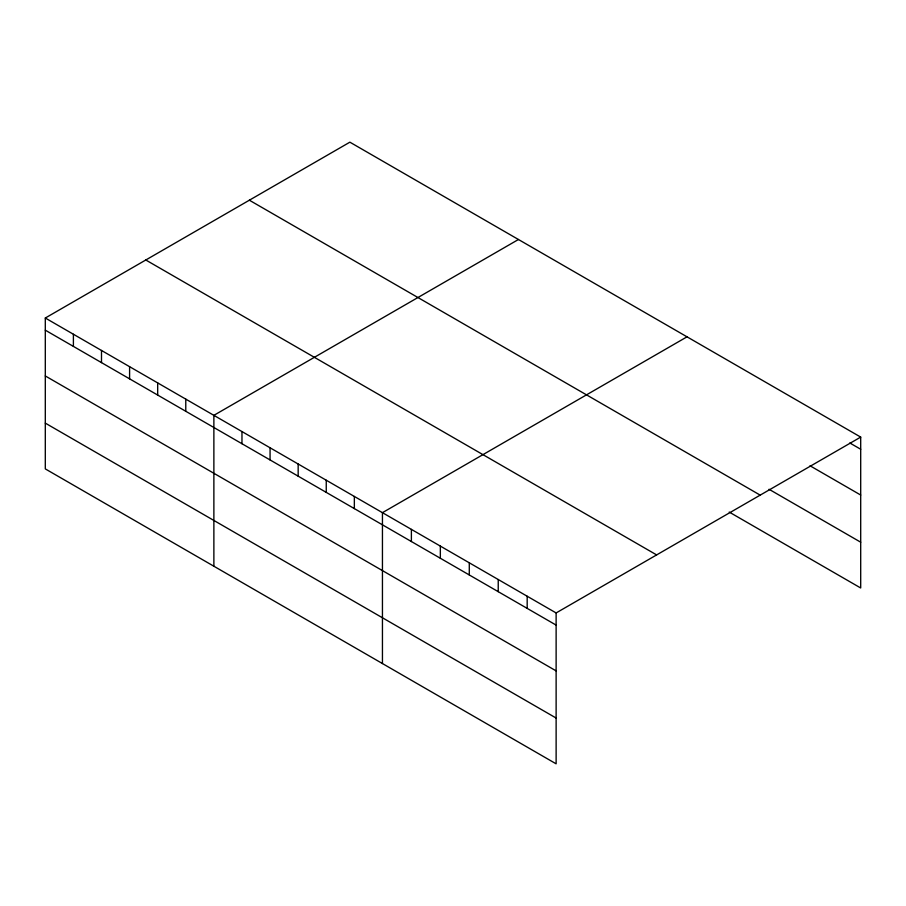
<?xml version="1.0" encoding="UTF-8"?>
<svg xmlns="http://www.w3.org/2000/svg" width="906" height="906" viewBox="0 0 906 906"><rect width="100%" height="100%" fill="white"/><g stroke="black" fill="none" stroke-linecap="round" stroke-linejoin="round"><path stroke-width="1.36" d="M45.3 318.017L556.125 612.943L556.125 763.826L45.3 468.9L45.3 318.017L349.875 142.174L860.7 437.1L860.7 587.983L729.228 512.071M518.447 239.501L213.873 415.344L213.873 566.227M687.02 336.828L382.445 512.671L382.445 663.543M556.125 612.943L860.7 437.1M849.839 442.989L860.7 449.251M810.043 465.786L860.7 495.038M769.035 489.274L860.7 542.196M249.365 200.203L760.191 495.129M145.809 259.999L656.635 554.914M45.3 330.18L556.125 625.095M45.3 375.956L556.125 670.882M45.3 423.125L556.125 718.039M527.179 596.239L527.179 608.39M498.232 579.523L498.232 591.675M469.285 562.807L469.285 574.959M440.339 546.091L440.339 558.255M411.392 529.387L411.392 541.539M354.348 496.454L354.348 508.606M326.251 480.225L326.251 492.388M298.165 464.008L298.165 476.16M270.067 447.791L270.067 459.942M241.97 431.573L241.97 443.725M185.775 399.127L185.775 411.279M157.678 382.91L157.678 395.061M129.592 366.681L129.592 378.833M101.495 350.463L101.495 362.615M73.397 334.246L73.397 346.398"/></g></svg>
